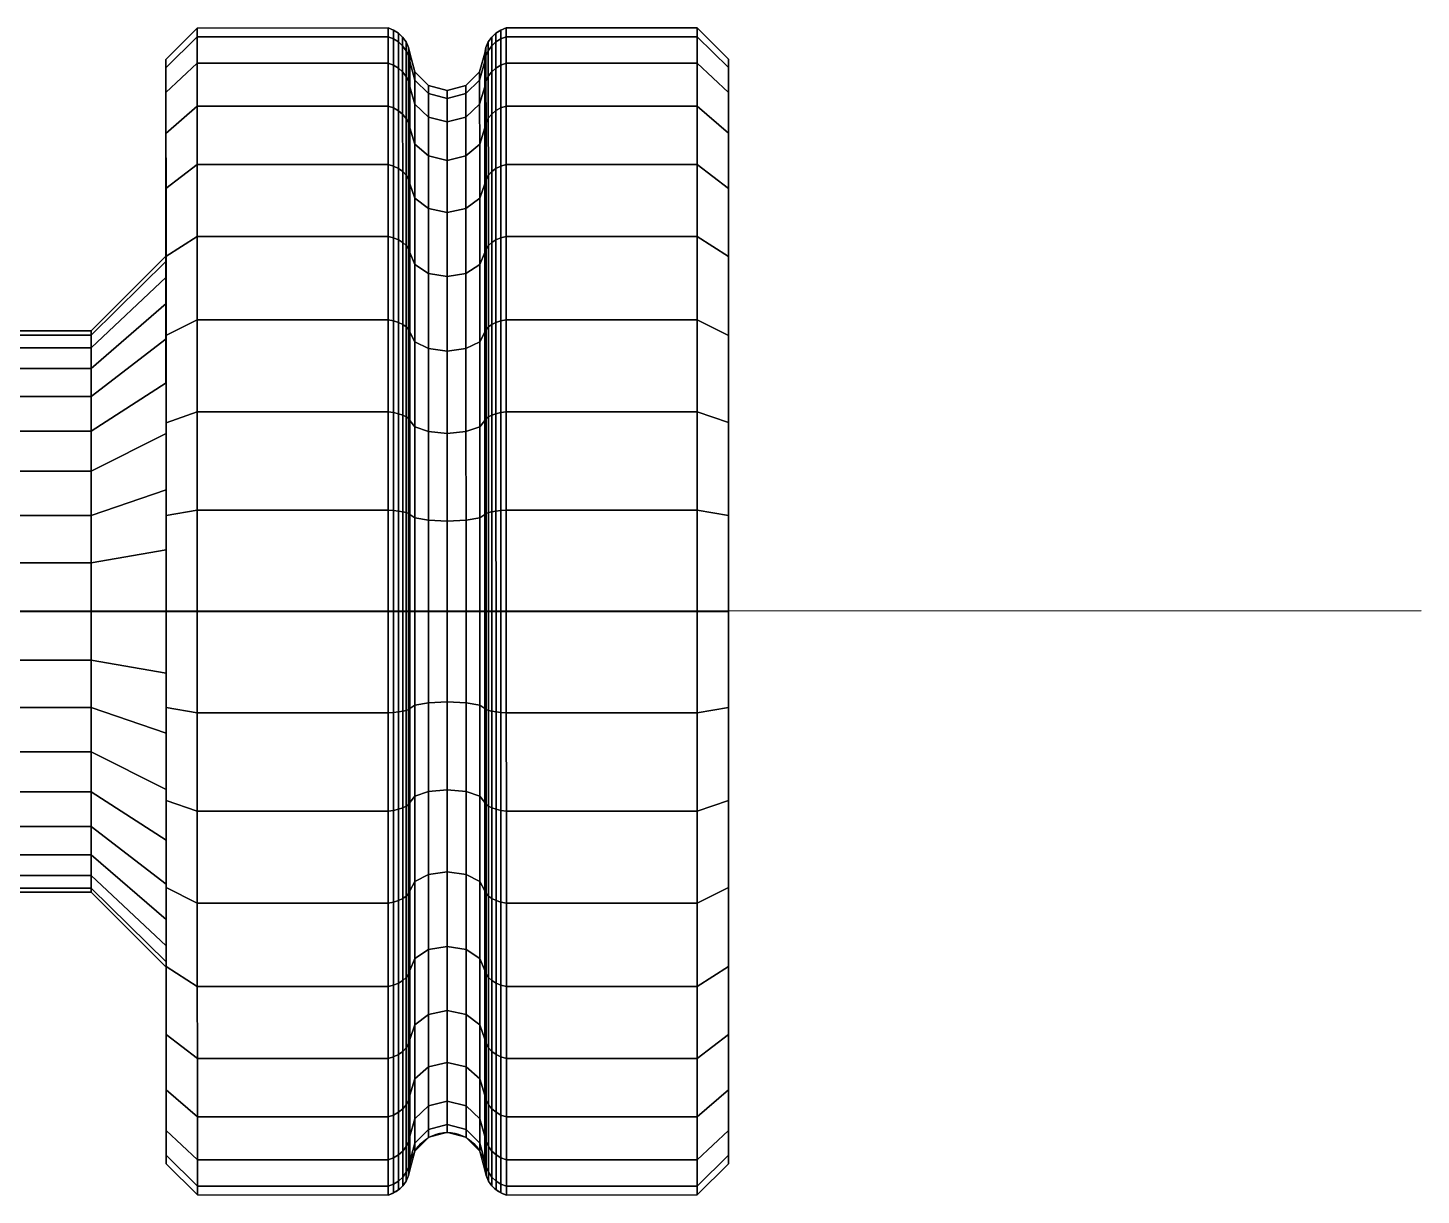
# Model space of a CAD drawing. Extents: x 12.7 to 36, y 9 to 27.5.
# Drawn here: x 33.801 to 36.03, y 25.338 to 27.205 of the extents above; entities that cross this region are included whole.
import ezdxf

# ---------------------------------------------------------------- set-up
doc = ezdxf.new("R2010")
doc.units = 0
doc.header["$MEASUREMENT"] = 0
doc.layers.get('0').update_dxf_attribs({"linetype": 'CONTINUOUS'})
doc.layers.add('FACE', color=7, linetype='CONTINUOUS')

# ---------------------------------------------------------------- blocks, each defined once
blk = doc.blocks.new('NEW')
at = {"color": 7}
blk.add_line((36.03, 26.2723, 0.75), (12.691, 26.2687, 0.75), dxfattribs=at)
at = {"color": 7, "elevation": 0.75}
blk.add_lwpolyline([(33.4418, 25.8223), (33.9018, 25.8223), (34.0218, 25.7023), (34.0218, 25.3882), (34.0718, 25.3382), (34.3772, 25.338, 0.299827), (34.4118, 25.3782, -1), (34.5318, 25.3782, 0.299827), (34.5663, 25.338), (34.8718, 25.3382), (34.9218, 25.3882), (34.9218, 26.2723)], format="xyb", dxfattribs=at)
at = {"layer": 'FACE', "color": 7}
mesh = blk.add_polymesh((9, 9), dxfattribs=at)
for k, corner in enumerate([(34.4095, 27.1192, 0.4414), (34.4057, 27.1272, 0.4385), (34.4003, 27.1344, 0.4359), (34.3936, 27.1405, 0.4337), (34.3857, 27.1452, 0.4319), (34.377, 27.1484, 0.4308), (34.0716, 27.1482, 0.4309), (34.0216, 27.1012, 0.448), (34.0217, 26.806, 0.5554), (34.4095, 27.1599, 0.5933), (34.4057, 27.1683, 0.5918), (34.4003, 27.1758, 0.5905), (34.3936, 27.1822, 0.5894), (34.3857, 27.1872, 0.5885), (34.377, 27.1905, 0.5879), (34.0716, 27.1902, 0.588), (34.0216, 27.141, 0.5966), (34.0217, 26.8317, 0.6512), (34.4095, 27.1736, 0.75), (34.4057, 27.1822, 0.75), (34.4003, 27.1898, 0.75), (34.3936, 27.1963, 0.75), (34.3857, 27.2013, 0.75), (34.377, 27.2047, 0.75), (34.0716, 27.2044, 0.75), (34.0216, 27.1544, 0.75), (34.0217, 26.8403, 0.75), (34.4095, 27.1599, 0.9067), (34.4057, 27.1683, 0.9082), (34.4003, 27.1758, 0.9095), (34.3936, 27.1822, 0.9106), (34.3857, 27.1872, 0.9115), (34.377, 27.1905, 0.9121), (34.0716, 27.1902, 0.912), (34.0216, 27.141, 0.9034), (34.0217, 26.8317, 0.8488), (34.4095, 27.1192, 1.0586), (34.4057, 27.1272, 1.0615), (34.4003, 27.1344, 1.0641), (34.3936, 27.1405, 1.0663), (34.3857, 27.1452, 1.0681), (34.377, 27.1484, 1.0692), (34.0716, 27.1482, 1.0691), (34.0216, 27.1012, 1.052), (34.0217, 26.806, 0.9446), (34.4095, 27.0527, 1.2011), (34.4057, 27.0601, 1.2054), (34.4003, 27.0667, 1.2092), (34.3936, 27.0723, 1.2125), (34.3857, 27.0767, 1.215), (34.377, 27.0797, 1.2167), (34.0716, 27.0794, 1.2166), (34.0216, 27.0361, 1.1916), (34.0217, 26.7641, 1.0345), (34.4095, 26.9625, 1.33), (34.4057, 26.9691, 1.3355), (34.4004, 26.9749, 1.3404), (34.3936, 26.9799, 1.3445), (34.3857, 26.9837, 1.3478), (34.377, 26.9864, 1.35), (34.0716, 26.9861, 1.3498), (34.0216, 26.9478, 1.3177), (34.0217, 26.7072, 1.1158), (34.4095, 26.8513, 1.4412), (34.4057, 26.8568, 1.4477), (34.4004, 26.8617, 1.4536), (34.3936, 26.8659, 1.4585), (34.3858, 26.8691, 1.4624), (34.3771, 26.8713, 1.465), (34.0716, 26.8711, 1.4648), (34.0216, 26.839, 1.4265), (34.0217, 26.6371, 1.1859), (34.4095, 26.7225, 1.5314), (34.4058, 26.7268, 1.5388), (34.4004, 26.7306, 1.5454), (34.3936, 26.7338, 1.551), (34.3858, 26.7363, 1.5554), (34.3771, 26.738, 1.5583), (34.0716, 26.7379, 1.5581), (34.0216, 26.7129, 1.5148), (34.0217, 26.5558, 1.2428)]):
    mesh.set_mesh_vertex(divmod(k, 9), corner)
mesh = blk.add_polymesh((9, 9), dxfattribs=at)
for k, corner in enumerate([(34.9218, 26.2706, 0.7503), (34.9216, 27.1014, 0.4479), (34.8716, 27.1483, 0.4308), (34.5661, 27.1485, 0.4308), (34.5574, 27.1453, 0.4319), (34.5496, 27.1405, 0.4337), (34.5428, 27.1344, 0.4359), (34.5374, 27.1273, 0.4385), (34.5336, 27.1192, 0.4414), (34.9218, 26.2705, 0.7502), (34.9216, 27.1412, 0.5966), (34.8716, 27.1904, 0.5879), (34.5661, 27.1906, 0.5879), (34.5574, 27.1872, 0.5885), (34.5495, 27.1822, 0.5894), (34.5428, 27.1759, 0.5905), (34.5374, 27.1683, 0.5918), (34.5336, 27.1599, 0.5933), (34.9218, 26.2705, 0.75), (34.9216, 27.1546, 0.75), (34.8716, 27.2046, 0.75), (34.5661, 27.2048, 0.75), (34.5574, 27.2013, 0.75), (34.5495, 27.1963, 0.75), (34.5428, 27.1898, 0.75), (34.5374, 27.1822, 0.75), (34.5336, 27.1736, 0.75), (34.9218, 26.2705, 0.7498), (34.9216, 27.1412, 0.9034), (34.8716, 27.1904, 0.9121), (34.5661, 27.1906, 0.9121), (34.5574, 27.1872, 0.9115), (34.5495, 27.1822, 0.9106), (34.5428, 27.1759, 0.9095), (34.5374, 27.1683, 0.9082), (34.5336, 27.1599, 0.9067), (34.9218, 26.2706, 0.7497), (34.9216, 27.1014, 1.0521), (34.8716, 27.1483, 1.0692), (34.5661, 27.1485, 1.0692), (34.5574, 27.1453, 1.0681), (34.5496, 27.1405, 1.0663), (34.5428, 27.1344, 1.0641), (34.5374, 27.1273, 1.0615), (34.5336, 27.1192, 1.0586), (34.9218, 26.2707, 0.7496), (34.9216, 27.0363, 1.1916), (34.8716, 27.0796, 1.2166), (34.5661, 27.0797, 1.2167), (34.5574, 27.0767, 1.215), (34.5496, 27.0724, 1.2125), (34.5428, 27.0668, 1.2092), (34.5374, 27.0602, 1.2054), (34.5337, 27.0528, 1.2011), (34.9218, 26.2707, 0.7494), (34.9216, 26.948, 1.3177), (34.8716, 26.9863, 1.3499), (34.5661, 26.9864, 1.35), (34.5574, 26.9838, 1.3478), (34.5496, 26.9799, 1.3445), (34.5428, 26.975, 1.3404), (34.5375, 26.9691, 1.3355), (34.5337, 26.9626, 1.33), (34.9218, 26.2708, 0.7493), (34.9216, 26.8391, 1.4266), (34.8716, 26.8713, 1.4649), (34.5661, 26.8713, 1.465), (34.5574, 26.8691, 1.4624), (34.5496, 26.8659, 1.4585), (34.5428, 26.8617, 1.4536), (34.5375, 26.8568, 1.4477), (34.5337, 26.8513, 1.4412), (34.9218, 26.271, 0.7492), (34.9216, 26.713, 1.5149), (34.8716, 26.738, 1.5582), (34.5662, 26.7381, 1.5584), (34.5575, 26.7364, 1.5554), (34.5496, 26.7338, 1.551), (34.5429, 26.7306, 1.5454), (34.5375, 26.7268, 1.5388), (34.5337, 26.7225, 1.5314)]):
    mesh.set_mesh_vertex(divmod(k, 9), corner)
mesh = blk.add_polymesh((9, 9), dxfattribs=at)
for k, corner in enumerate([(34.5336, 27.1192, 0.4414), (34.5316, 27.1107, 0.4445), (34.5235, 27.0825, 0.4548), (34.5016, 27.0618, 0.4623), (34.4716, 27.0543, 0.465), (34.4416, 27.0618, 0.4623), (34.4196, 27.0825, 0.4548), (34.4116, 27.1106, 0.4445), (34.4095, 27.1192, 0.4414), (34.5336, 27.1599, 0.5933), (34.5316, 27.151, 0.5949), (34.5235, 27.1214, 0.6001), (34.5016, 27.0998, 0.6039), (34.4716, 27.0919, 0.6053), (34.4416, 27.0998, 0.6039), (34.4196, 27.1214, 0.6001), (34.4116, 27.1509, 0.5949), (34.4095, 27.1599, 0.5933), (34.5336, 27.1736, 0.75), (34.5316, 27.1645, 0.75), (34.5235, 27.1345, 0.75), (34.5016, 27.1126, 0.75), (34.4716, 27.1045, 0.75), (34.4416, 27.1126, 0.75), (34.4196, 27.1345, 0.75), (34.4116, 27.1645, 0.75), (34.4095, 27.1736, 0.75), (34.5336, 27.1599, 0.9067), (34.5316, 27.151, 0.9051), (34.5235, 27.1214, 0.8999), (34.5016, 27.0998, 0.8961), (34.4716, 27.0919, 0.8947), (34.4416, 27.0998, 0.8961), (34.4196, 27.1214, 0.8999), (34.4116, 27.1509, 0.9051), (34.4095, 27.1599, 0.9067), (34.5336, 27.1192, 1.0586), (34.5316, 27.1107, 1.0555), (34.5235, 27.0825, 1.0452), (34.5016, 27.0618, 1.0377), (34.4716, 27.0543, 1.035), (34.4416, 27.0618, 1.0377), (34.4196, 27.0825, 1.0452), (34.4116, 27.1106, 1.0555), (34.4095, 27.1192, 1.0586), (34.5337, 27.0528, 1.2011), (34.5316, 27.0449, 1.1966), (34.5236, 27.0189, 1.1816), (34.5016, 26.9999, 1.1706), (34.4716, 26.9929, 1.1666), (34.4416, 26.9999, 1.1706), (34.4196, 27.0189, 1.1816), (34.4116, 27.0448, 1.1966), (34.4095, 27.0527, 1.2011), (34.5337, 26.9626, 1.33), (34.5316, 26.9556, 1.3241), (34.5236, 26.9326, 1.3048), (34.5016, 26.9158, 1.2907), (34.4716, 26.9096, 1.2855), (34.4416, 26.9158, 1.2907), (34.4196, 26.9326, 1.3048), (34.4116, 26.9555, 1.3241), (34.4095, 26.9625, 1.33), (34.5337, 26.8513, 1.4412), (34.5316, 26.8455, 1.4342), (34.5236, 26.8262, 1.4112), (34.5016, 26.8121, 1.3944), (34.4716, 26.8069, 1.3882), (34.4416, 26.8121, 1.3944), (34.4197, 26.8262, 1.4112), (34.4116, 26.8455, 1.4342), (34.4095, 26.8513, 1.4412), (34.5337, 26.7225, 1.5314), (34.5316, 26.718, 1.5235), (34.5236, 26.7029, 1.4975), (34.5016, 26.692, 1.4785), (34.4716, 26.6879, 1.4715), (34.4416, 26.692, 1.4785), (34.4197, 26.7029, 1.4975), (34.4116, 26.7179, 1.5235), (34.4095, 26.7225, 1.5314)]):
    mesh.set_mesh_vertex(divmod(k, 9), corner)
mesh = blk.add_polymesh((9, 9), dxfattribs=at)
for k, corner in enumerate([(34.4096, 26.1147, -0.1386), (34.4058, 26.1132, -0.147), (34.4005, 26.1119, -0.1545), (34.3937, 26.1107, -0.1609), (34.3858, 26.1099, -0.1658), (34.3772, 26.1093, -0.1692), (34.0717, 26.1093, -0.1689), (34.0217, 26.1179, -0.1197), (34.0217, 26.1725, 0.1896), (34.4096, 26.2713, -0.1523), (34.4058, 26.2713, -0.1608), (34.4004, 26.2713, -0.1684), (34.3937, 26.2713, -0.1749), (34.3858, 26.2713, -0.18), (34.3771, 26.2713, -0.1834), (34.0717, 26.2713, -0.1831), (34.0217, 26.2713, -0.1331), (34.0217, 26.2713, 0.181), (34.4096, 26.428, -0.1386), (34.4058, 26.4295, -0.147), (34.4004, 26.4308, -0.1545), (34.3937, 26.432, -0.1609), (34.3858, 26.4328, -0.1658), (34.3771, 26.4334, -0.1692), (34.0717, 26.4333, -0.1689), (34.0217, 26.4247, -0.1197), (34.0217, 26.3701, 0.1896), (34.4096, 26.5799, -0.0979), (34.4058, 26.5829, -0.1059), (34.4004, 26.5855, -0.1131), (34.3937, 26.5877, -0.1191), (34.3858, 26.5894, -0.1239), (34.3771, 26.5906, -0.1271), (34.0716, 26.5905, -0.1268), (34.0217, 26.5733, -0.0799), (34.0217, 26.4659, 0.2153), (34.4095, 26.7225, -0.0314), (34.4058, 26.7268, -0.0388), (34.4004, 26.7306, -0.0454), (34.3936, 26.7338, -0.051), (34.3858, 26.7363, -0.0554), (34.3771, 26.738, -0.0583), (34.0716, 26.7379, -0.0581), (34.0216, 26.7129, -0.0148), (34.0217, 26.5558, 0.2572), (34.4095, 26.8513, 0.0588), (34.4057, 26.8568, 0.0523), (34.4004, 26.8617, 0.0464), (34.3936, 26.8659, 0.0415), (34.3858, 26.8691, 0.0376), (34.3771, 26.8713, 0.035), (34.0716, 26.8711, 0.0352), (34.0216, 26.839, 0.0735), (34.0217, 26.6371, 0.3141), (34.4095, 26.9625, 0.17), (34.4057, 26.9691, 0.1645), (34.4004, 26.9749, 0.1596), (34.3936, 26.9799, 0.1555), (34.3857, 26.9837, 0.1522), (34.377, 26.9864, 0.15), (34.0716, 26.9861, 0.1502), (34.0216, 26.9478, 0.1823), (34.0217, 26.7072, 0.3842), (34.4095, 27.0527, 0.2989), (34.4057, 27.0601, 0.2946), (34.4003, 27.0667, 0.2908), (34.3936, 27.0723, 0.2875), (34.3857, 27.0767, 0.285), (34.377, 27.0797, 0.2833), (34.0716, 27.0794, 0.2834), (34.0216, 27.0361, 0.3084), (34.0217, 26.7641, 0.4655), (34.4095, 27.1192, 0.4414), (34.4057, 27.1272, 0.4385), (34.4003, 27.1344, 0.4359), (34.3936, 27.1405, 0.4337), (34.3857, 27.1452, 0.4319), (34.377, 27.1484, 0.4308), (34.0716, 27.1482, 0.4309), (34.0216, 27.1012, 0.448), (34.0217, 26.806, 0.5554)]):
    mesh.set_mesh_vertex(divmod(k, 9), corner)
mesh = blk.add_polymesh((9, 9), dxfattribs=at)
for k, corner in enumerate([(34.9218, 26.2716, 0.7509), (34.9217, 26.118, -0.1198), (34.8717, 26.1094, -0.169), (34.5662, 26.1093, -0.1692), (34.5575, 26.1099, -0.1658), (34.5497, 26.1108, -0.1609), (34.5429, 26.1119, -0.1545), (34.5376, 26.1132, -0.147), (34.5338, 26.1147, -0.1386), (34.9218, 26.2714, 0.7509), (34.9217, 26.2714, -0.1332), (34.8717, 26.2714, -0.1832), (34.5662, 26.2714, -0.1834), (34.5575, 26.2714, -0.18), (34.5497, 26.2714, -0.1749), (34.5429, 26.2714, -0.1685), (34.5375, 26.2714, -0.1608), (34.5338, 26.2714, -0.1523), (34.9218, 26.2713, 0.7509), (34.9217, 26.4248, -0.1198), (34.8717, 26.4335, -0.169), (34.5662, 26.4335, -0.1692), (34.5575, 26.4329, -0.1658), (34.5496, 26.432, -0.1609), (34.5429, 26.4309, -0.1545), (34.5375, 26.4295, -0.147), (34.5337, 26.428, -0.1386), (34.9218, 26.2711, 0.7508), (34.9216, 26.5735, -0.08), (34.8716, 26.5906, -0.1269), (34.5662, 26.5906, -0.1271), (34.5575, 26.5894, -0.1239), (34.5496, 26.5877, -0.1192), (34.5429, 26.5855, -0.1131), (34.5375, 26.5829, -0.1059), (34.5337, 26.58, -0.0979), (34.9218, 26.271, 0.7508), (34.9216, 26.713, -0.0149), (34.8716, 26.738, -0.0582), (34.5662, 26.7381, -0.0584), (34.5575, 26.7364, -0.0554), (34.5496, 26.7338, -0.051), (34.5429, 26.7306, -0.0454), (34.5375, 26.7268, -0.0388), (34.5337, 26.7225, -0.0314), (34.9218, 26.2708, 0.7507), (34.9216, 26.8391, 0.0734), (34.8716, 26.8713, 0.0351), (34.5661, 26.8713, 0.035), (34.5574, 26.8691, 0.0376), (34.5496, 26.8659, 0.0415), (34.5428, 26.8617, 0.0464), (34.5375, 26.8568, 0.0523), (34.5337, 26.8513, 0.0588), (34.9218, 26.2707, 0.7506), (34.9216, 26.948, 0.1823), (34.8716, 26.9863, 0.1501), (34.5661, 26.9864, 0.15), (34.5574, 26.9838, 0.1522), (34.5496, 26.9799, 0.1555), (34.5428, 26.975, 0.1596), (34.5375, 26.9691, 0.1645), (34.5337, 26.9626, 0.17), (34.9218, 26.2707, 0.7504), (34.9216, 27.0363, 0.3084), (34.8716, 27.0796, 0.2834), (34.5661, 27.0797, 0.2833), (34.5574, 27.0767, 0.285), (34.5496, 27.0724, 0.2875), (34.5428, 27.0668, 0.2908), (34.5374, 27.0602, 0.2946), (34.5337, 27.0528, 0.2989), (34.9218, 26.2706, 0.7503), (34.9216, 27.1014, 0.4479), (34.8716, 27.1483, 0.4308), (34.5661, 27.1485, 0.4308), (34.5574, 27.1453, 0.4319), (34.5496, 27.1405, 0.4337), (34.5428, 27.1344, 0.4359), (34.5374, 27.1273, 0.4385), (34.5336, 27.1192, 0.4414)]):
    mesh.set_mesh_vertex(divmod(k, 9), corner)
mesh = blk.add_polymesh((9, 9), dxfattribs=at)
for k, corner in enumerate([(34.5338, 26.1147, -0.1386), (34.5317, 26.1163, -0.1296), (34.5237, 26.1215, -0.1001), (34.5017, 26.1253, -0.0784), (34.4717, 26.1267, -0.0705), (34.4417, 26.1253, -0.0784), (34.4197, 26.1215, -0.1), (34.4117, 26.1163, -0.1296), (34.4096, 26.1147, -0.1386), (34.5338, 26.2714, -0.1523), (34.5317, 26.2714, -0.1432), (34.5236, 26.2714, -0.1132), (34.5017, 26.2714, -0.0912), (34.4717, 26.2714, -0.0832), (34.4417, 26.2714, -0.0912), (34.4197, 26.2713, -0.1132), (34.4117, 26.2713, -0.1432), (34.4096, 26.2713, -0.1523), (34.5337, 26.428, -0.1386), (34.5317, 26.4265, -0.1296), (34.5236, 26.4213, -0.1001), (34.5017, 26.4174, -0.0784), (34.4717, 26.416, -0.0705), (34.4417, 26.4174, -0.0784), (34.4197, 26.4212, -0.1), (34.4117, 26.4264, -0.1296), (34.4096, 26.428, -0.1386), (34.5337, 26.58, -0.0979), (34.5316, 26.5768, -0.0893), (34.5236, 26.5666, -0.0611), (34.5016, 26.5591, -0.0405), (34.4717, 26.5563, -0.0329), (34.4416, 26.5591, -0.0405), (34.4197, 26.5666, -0.0611), (34.4116, 26.5768, -0.0893), (34.4096, 26.5799, -0.0979), (34.5337, 26.7225, -0.0314), (34.5316, 26.718, -0.0235), (34.5236, 26.7029, 0.0025), (34.5016, 26.692, 0.0215), (34.4716, 26.6879, 0.0285), (34.4416, 26.692, 0.0215), (34.4197, 26.7029, 0.0025), (34.4116, 26.7179, -0.0235), (34.4095, 26.7225, -0.0314), (34.5337, 26.8513, 0.0588), (34.5316, 26.8455, 0.0658), (34.5236, 26.8262, 0.0888), (34.5016, 26.8121, 0.1056), (34.4716, 26.8069, 0.1118), (34.4416, 26.8121, 0.1056), (34.4197, 26.8262, 0.0888), (34.4116, 26.8455, 0.0658), (34.4095, 26.8513, 0.0588), (34.5337, 26.9626, 0.17), (34.5316, 26.9556, 0.1759), (34.5236, 26.9326, 0.1952), (34.5016, 26.9158, 0.2093), (34.4716, 26.9096, 0.2145), (34.4416, 26.9158, 0.2093), (34.4196, 26.9326, 0.1952), (34.4116, 26.9555, 0.1759), (34.4095, 26.9625, 0.17), (34.5337, 27.0528, 0.2989), (34.5316, 27.0449, 0.3034), (34.5236, 27.0189, 0.3184), (34.5016, 26.9999, 0.3294), (34.4716, 26.9929, 0.3334), (34.4416, 26.9999, 0.3294), (34.4196, 27.0189, 0.3184), (34.4116, 27.0448, 0.3034), (34.4095, 27.0527, 0.2989), (34.5336, 27.1192, 0.4414), (34.5316, 27.1107, 0.4445), (34.5235, 27.0825, 0.4548), (34.5016, 27.0618, 0.4623), (34.4716, 27.0543, 0.465), (34.4416, 27.0618, 0.4623), (34.4196, 27.0825, 0.4548), (34.4116, 27.1106, 0.4445), (34.4095, 27.1192, 0.4414)]):
    mesh.set_mesh_vertex(divmod(k, 9), corner)
mesh = blk.add_polymesh((9, 9), dxfattribs=at)
for k, corner in enumerate([(34.0217, 26.806, 0.5554), (33.9017, 26.6932, 0.5964), (33.4417, 26.6931, 0.5965), (33.3217, 26.8058, 0.5554), (33.3218, 26.2712, 0.75), (32.6218, 26.2711, 0.75), (32.6217, 26.8057, 0.5554), (32.5017, 26.6885, 0.5981), (31.4417, 26.6883, 0.5981), (34.0217, 26.8317, 0.6512), (33.9017, 26.7135, 0.672), (33.4417, 26.7134, 0.672), (33.3217, 26.8315, 0.6512), (33.3218, 26.2712, 0.75), (32.6218, 26.2711, 0.75), (32.6217, 26.8313, 0.6512), (32.5017, 26.7086, 0.6729), (31.4417, 26.7083, 0.6729), (34.0217, 26.8403, 0.75), (33.9017, 26.7203, 0.75), (33.4417, 26.7202, 0.75), (33.3217, 26.8401, 0.75), (33.3218, 26.2712, 0.75), (32.6218, 26.2711, 0.75), (32.6217, 26.84, 0.75), (32.5017, 26.7153, 0.75), (31.4417, 26.7151, 0.75), (34.0217, 26.8317, 0.8488), (33.9017, 26.7135, 0.828), (33.4417, 26.7134, 0.828), (33.3217, 26.8315, 0.8488), (33.3218, 26.2712, 0.75), (32.6218, 26.2711, 0.75), (32.6217, 26.8313, 0.8488), (32.5017, 26.7086, 0.8271), (31.4417, 26.7083, 0.8271), (34.0217, 26.806, 0.9446), (33.9017, 26.6932, 0.9036), (33.4417, 26.6931, 0.9035), (33.3217, 26.8058, 0.9446), (33.3218, 26.2712, 0.75), (32.6218, 26.2711, 0.75), (32.6217, 26.8057, 0.9446), (32.5017, 26.6885, 0.9019), (31.4417, 26.6883, 0.9019), (34.0217, 26.7641, 1.0345), (33.9017, 26.6601, 0.9745), (33.4417, 26.66, 0.9745), (33.3217, 26.7639, 1.0345), (33.3218, 26.2712, 0.75), (32.6218, 26.2711, 0.75), (32.6217, 26.7638, 1.0344), (32.5017, 26.6558, 0.9721), (31.4417, 26.6556, 0.972), (34.0217, 26.7072, 1.1158), (33.9017, 26.6152, 1.0386), (33.4417, 26.6151, 1.0386), (33.3217, 26.707, 1.1157), (33.3218, 26.2712, 0.75), (32.6218, 26.2711, 0.75), (32.6217, 26.7069, 1.1156), (32.5017, 26.6114, 1.0355), (31.4417, 26.6112, 1.0354), (34.0217, 26.6371, 1.1859), (33.9017, 26.5599, 1.094), (33.4417, 26.5598, 1.0939), (33.3217, 26.6369, 1.1858), (33.3218, 26.2712, 0.75), (32.6218, 26.2711, 0.75), (32.6217, 26.6368, 1.1858), (32.5017, 26.5566, 1.0903), (31.4417, 26.5564, 1.0902), (34.0217, 26.5558, 1.2428), (33.9017, 26.4958, 1.1388), (33.4417, 26.4957, 1.1388), (33.3217, 26.5557, 1.2427), (33.3218, 26.2712, 0.75), (32.6218, 26.2711, 0.75), (32.6217, 26.5556, 1.2426), (32.5017, 26.4932, 1.1347), (31.4417, 26.493, 1.1346)]):
    mesh.set_mesh_vertex(divmod(k, 9), corner)
mesh = blk.add_polymesh((9, 9), dxfattribs=at)
for k, corner in enumerate([(34.0217, 26.1725, 0.1896), (33.9017, 26.1933, 0.3078), (33.4417, 26.1933, 0.3079), (33.3217, 26.1724, 0.1897), (33.3218, 26.2712, 0.75), (32.6218, 26.2711, 0.75), (32.6217, 26.1724, 0.1898), (32.5017, 26.194, 0.3125), (31.4417, 26.1939, 0.3127), (34.0217, 26.2713, 0.181), (33.9017, 26.2713, 0.301), (33.4417, 26.2712, 0.3011), (33.3217, 26.2712, 0.1811), (33.3218, 26.2712, 0.75), (32.6218, 26.2711, 0.75), (32.6217, 26.2711, 0.1812), (32.5017, 26.2711, 0.3058), (31.4417, 26.271, 0.3059), (34.0217, 26.3701, 0.1896), (33.9017, 26.3493, 0.3078), (33.4417, 26.3492, 0.3079), (33.3217, 26.37, 0.1897), (33.3218, 26.2712, 0.75), (32.6218, 26.2711, 0.75), (32.6217, 26.3699, 0.1898), (32.5017, 26.3483, 0.3125), (31.4417, 26.3481, 0.3127), (34.0217, 26.4659, 0.2153), (33.9017, 26.4249, 0.3281), (33.4417, 26.4248, 0.3281), (33.3217, 26.4658, 0.2154), (33.3218, 26.2712, 0.75), (32.6218, 26.2711, 0.75), (32.6217, 26.4657, 0.2155), (32.5017, 26.423, 0.3326), (31.4417, 26.4229, 0.3327), (34.0217, 26.5558, 0.2572), (33.9017, 26.4958, 0.3612), (33.4417, 26.4957, 0.3612), (33.3217, 26.5557, 0.2573), (33.3218, 26.2712, 0.75), (32.6218, 26.2711, 0.75), (32.6217, 26.5556, 0.2574), (32.5017, 26.4932, 0.3653), (31.4417, 26.493, 0.3654), (34.0217, 26.6371, 0.3141), (33.9017, 26.5599, 0.406), (33.4417, 26.5598, 0.4061), (33.3217, 26.6369, 0.3142), (33.3218, 26.2712, 0.75), (32.6218, 26.2711, 0.75), (32.6217, 26.6368, 0.3142), (32.5017, 26.5566, 0.4097), (31.4417, 26.5564, 0.4098), (34.0217, 26.7072, 0.3842), (33.9017, 26.6152, 0.4614), (33.4417, 26.6151, 0.4614), (33.3217, 26.707, 0.3843), (33.3218, 26.2712, 0.75), (32.6218, 26.2711, 0.75), (32.6217, 26.7069, 0.3844), (32.5017, 26.6114, 0.4645), (31.4417, 26.6112, 0.4646), (34.0217, 26.7641, 0.4655), (33.9017, 26.6601, 0.5255), (33.4417, 26.66, 0.5255), (33.3217, 26.7639, 0.4655), (33.3218, 26.2712, 0.75), (32.6218, 26.2711, 0.75), (32.6217, 26.7638, 0.4656), (32.5017, 26.6558, 0.5279), (31.4417, 26.6556, 0.528), (34.0217, 26.806, 0.5554), (33.9017, 26.6932, 0.5964), (33.4417, 26.6931, 0.5965), (33.3217, 26.8058, 0.5554), (33.3218, 26.2712, 0.75), (32.6218, 26.2711, 0.75), (32.6217, 26.8057, 0.5554), (32.5017, 26.6885, 0.5981), (31.4417, 26.6883, 0.5981)]):
    mesh.set_mesh_vertex(divmod(k, 9), corner)
mesh = blk.add_polymesh((9, 9), dxfattribs=at)
for k, corner in enumerate([(34.4095, 26.7225, 1.5314), (34.4058, 26.7268, 1.5388), (34.4004, 26.7306, 1.5454), (34.3936, 26.7338, 1.551), (34.3858, 26.7363, 1.5554), (34.3771, 26.738, 1.5583), (34.0716, 26.7379, 1.5581), (34.0216, 26.7129, 1.5148), (34.0217, 26.5558, 1.2428), (34.4096, 26.5799, 1.5979), (34.4058, 26.5829, 1.6059), (34.4004, 26.5855, 1.6131), (34.3937, 26.5877, 1.6191), (34.3858, 26.5894, 1.6239), (34.3771, 26.5906, 1.6271), (34.0716, 26.5905, 1.6268), (34.0217, 26.5733, 1.5799), (34.0217, 26.4659, 1.2847), (34.4096, 26.428, 1.6386), (34.4058, 26.4295, 1.647), (34.4004, 26.4308, 1.6545), (34.3937, 26.432, 1.6609), (34.3858, 26.4328, 1.6658), (34.3771, 26.4334, 1.6692), (34.0717, 26.4333, 1.6689), (34.0217, 26.4247, 1.6197), (34.0217, 26.3701, 1.3104), (34.4096, 26.2713, 1.6523), (34.4058, 26.2713, 1.6608), (34.4004, 26.2713, 1.6684), (34.3937, 26.2713, 1.6749), (34.3858, 26.2713, 1.68), (34.3771, 26.2713, 1.6834), (34.0717, 26.2713, 1.6831), (34.0217, 26.2713, 1.6331), (34.0217, 26.2713, 1.319), (34.4096, 26.1147, 1.6386), (34.4058, 26.1132, 1.647), (34.4005, 26.1119, 1.6545), (34.3937, 26.1107, 1.6609), (34.3858, 26.1099, 1.6658), (34.3772, 26.1093, 1.6692), (34.0717, 26.1093, 1.6689), (34.0217, 26.1179, 1.6197), (34.0217, 26.1725, 1.3104), (34.4096, 25.9628, 1.5979), (34.4058, 25.9598, 1.6059), (34.4005, 25.9572, 1.6131), (34.3937, 25.955, 1.6191), (34.3859, 25.9533, 1.6239), (34.3772, 25.9521, 1.6271), (34.0717, 25.9522, 1.6268), (34.0217, 25.9693, 1.5799), (34.0217, 26.0767, 1.2847), (34.4097, 25.8202, 1.5314), (34.4059, 25.8159, 1.5388), (34.4005, 25.8121, 1.5454), (34.3937, 25.8089, 1.551), (34.3859, 25.8064, 1.5554), (34.3772, 25.8047, 1.5583), (34.0717, 25.8047, 1.5581), (34.0217, 25.8297, 1.5148), (34.0218, 25.9868, 1.2428), (34.4097, 25.6914, 1.4412), (34.4059, 25.6859, 1.4477), (34.4005, 25.681, 1.4536), (34.3938, 25.6768, 1.4585), (34.3859, 25.6736, 1.4624), (34.3772, 25.6714, 1.465), (34.0717, 25.6715, 1.4648), (34.0218, 25.7036, 1.4265), (34.0218, 25.9055, 1.1859), (34.4097, 25.5802, 1.33), (34.4059, 25.5736, 1.3355), (34.4005, 25.5678, 1.3404), (34.3938, 25.5628, 1.3445), (34.3859, 25.559, 1.3478), (34.3772, 25.5563, 1.35), (34.0718, 25.5565, 1.3498), (34.0218, 25.5948, 1.3177), (34.0218, 25.8354, 1.1158)]):
    mesh.set_mesh_vertex(divmod(k, 9), corner)
mesh = blk.add_polymesh((9, 9), dxfattribs=at)
for k, corner in enumerate([(34.9218, 26.271, 0.7492), (34.9216, 26.713, 1.5149), (34.8716, 26.738, 1.5582), (34.5662, 26.7381, 1.5584), (34.5575, 26.7364, 1.5554), (34.5496, 26.7338, 1.551), (34.5429, 26.7306, 1.5454), (34.5375, 26.7268, 1.5388), (34.5337, 26.7225, 1.5314), (34.9218, 26.2711, 0.7492), (34.9216, 26.5735, 1.58), (34.8716, 26.5906, 1.6269), (34.5662, 26.5906, 1.6271), (34.5575, 26.5894, 1.6239), (34.5496, 26.5877, 1.6192), (34.5429, 26.5855, 1.6131), (34.5375, 26.5829, 1.6059), (34.5337, 26.58, 1.5979), (34.9218, 26.2713, 0.7491), (34.9217, 26.4248, 1.6198), (34.8717, 26.4335, 1.669), (34.5662, 26.4335, 1.6692), (34.5575, 26.4329, 1.6658), (34.5496, 26.432, 1.6609), (34.5429, 26.4309, 1.6545), (34.5375, 26.4295, 1.647), (34.5337, 26.428, 1.6386), (34.9218, 26.2714, 0.7491), (34.9217, 26.2714, 1.6332), (34.8717, 26.2714, 1.6832), (34.5662, 26.2714, 1.6834), (34.5575, 26.2714, 1.68), (34.5497, 26.2714, 1.6749), (34.5429, 26.2714, 1.6685), (34.5375, 26.2714, 1.6608), (34.5338, 26.2714, 1.6523), (34.9218, 26.2716, 0.7491), (34.9217, 26.118, 1.6198), (34.8717, 26.1094, 1.669), (34.5662, 26.1093, 1.6692), (34.5575, 26.1099, 1.6658), (34.5497, 26.1108, 1.6609), (34.5429, 26.1119, 1.6545), (34.5376, 26.1132, 1.647), (34.5338, 26.1147, 1.6386), (34.9218, 26.2717, 0.7492), (34.9217, 25.9693, 1.58), (34.8717, 25.9522, 1.6269), (34.5663, 25.9521, 1.6271), (34.5576, 25.9533, 1.6239), (34.5497, 25.955, 1.6192), (34.543, 25.9572, 1.6131), (34.5376, 25.9598, 1.6059), (34.5338, 25.9628, 1.5979), (34.9218, 26.2719, 0.7492), (34.9217, 25.8298, 1.5149), (34.8717, 25.8048, 1.5582), (34.5663, 25.8047, 1.5584), (34.5576, 25.8064, 1.5554), (34.5497, 25.8089, 1.551), (34.543, 25.8121, 1.5454), (34.5376, 25.816, 1.5388), (34.5338, 25.8202, 1.5314), (34.9218, 26.272, 0.7493), (34.9217, 25.7037, 1.4266), (34.8717, 25.6715, 1.4649), (34.5663, 25.6714, 1.465), (34.5576, 25.6736, 1.4624), (34.5497, 25.6768, 1.4585), (34.543, 25.681, 1.4536), (34.5376, 25.6859, 1.4477), (34.5338, 25.6914, 1.4412), (34.9218, 26.2721, 0.7494), (34.9218, 25.5948, 1.3177), (34.8718, 25.5565, 1.3499), (34.5663, 25.5563, 1.35), (34.5576, 25.559, 1.3478), (34.5497, 25.5628, 1.3445), (34.543, 25.5678, 1.3404), (34.5376, 25.5736, 1.3355), (34.5338, 25.5802, 1.33)]):
    mesh.set_mesh_vertex(divmod(k, 9), corner)
mesh = blk.add_polymesh((9, 9), dxfattribs=at)
for k, corner in enumerate([(34.5337, 26.7225, 1.5314), (34.5316, 26.718, 1.5235), (34.5236, 26.7029, 1.4975), (34.5016, 26.692, 1.4785), (34.4716, 26.6879, 1.4715), (34.4416, 26.692, 1.4785), (34.4197, 26.7029, 1.4975), (34.4116, 26.7179, 1.5235), (34.4095, 26.7225, 1.5314), (34.5337, 26.58, 1.5979), (34.5316, 26.5768, 1.5893), (34.5236, 26.5666, 1.5611), (34.5016, 26.5591, 1.5405), (34.4717, 26.5563, 1.5329), (34.4416, 26.5591, 1.5405), (34.4197, 26.5666, 1.5611), (34.4116, 26.5768, 1.5893), (34.4096, 26.5799, 1.5979), (34.5337, 26.428, 1.6386), (34.5317, 26.4265, 1.6296), (34.5236, 26.4213, 1.6001), (34.5017, 26.4174, 1.5784), (34.4717, 26.416, 1.5705), (34.4417, 26.4174, 1.5784), (34.4197, 26.4212, 1.6), (34.4117, 26.4264, 1.6296), (34.4096, 26.428, 1.6386), (34.5338, 26.2714, 1.6523), (34.5317, 26.2714, 1.6432), (34.5236, 26.2714, 1.6132), (34.5017, 26.2714, 1.5912), (34.4717, 26.2714, 1.5832), (34.4417, 26.2714, 1.5912), (34.4197, 26.2713, 1.6132), (34.4117, 26.2713, 1.6432), (34.4096, 26.2713, 1.6523), (34.5338, 26.1147, 1.6386), (34.5317, 26.1163, 1.6296), (34.5237, 26.1215, 1.6001), (34.5017, 26.1253, 1.5784), (34.4717, 26.1267, 1.5705), (34.4417, 26.1253, 1.5784), (34.4197, 26.1215, 1.6), (34.4117, 26.1163, 1.6296), (34.4096, 26.1147, 1.6386), (34.5338, 25.9628, 1.5979), (34.5317, 25.9659, 1.5893), (34.5237, 25.9761, 1.5611), (34.5017, 25.9837, 1.5405), (34.4717, 25.9864, 1.5329), (34.4417, 25.9836, 1.5405), (34.4198, 25.9761, 1.5611), (34.4117, 25.9659, 1.5893), (34.4096, 25.9628, 1.5979), (34.5338, 25.8202, 1.5314), (34.5317, 25.8248, 1.5235), (34.5237, 25.8398, 1.4975), (34.5017, 25.8508, 1.4785), (34.4717, 25.8548, 1.4715), (34.4417, 25.8508, 1.4785), (34.4198, 25.8398, 1.4975), (34.4117, 25.8248, 1.5235), (34.4097, 25.8202, 1.5314), (34.5338, 25.6914, 1.4412), (34.5317, 25.6972, 1.4342), (34.5237, 25.7165, 1.4112), (34.5018, 25.7306, 1.3944), (34.4718, 25.7358, 1.3882), (34.4418, 25.7306, 1.3944), (34.4198, 25.7165, 1.4112), (34.4117, 25.6972, 1.4342), (34.4097, 25.6914, 1.4412), (34.5338, 25.5802, 1.33), (34.5318, 25.5872, 1.3241), (34.5237, 25.6101, 1.3048), (34.5018, 25.627, 1.2907), (34.4718, 25.6331, 1.2855), (34.4418, 25.627, 1.2907), (34.4198, 25.6101, 1.3048), (34.4118, 25.5871, 1.3241), (34.4097, 25.5802, 1.33)]):
    mesh.set_mesh_vertex(divmod(k, 9), corner)
mesh = blk.add_polymesh((9, 9), dxfattribs=at)
for k, corner in enumerate([(34.0217, 26.5558, 1.2428), (33.9017, 26.4958, 1.1388), (33.4417, 26.4957, 1.1388), (33.3217, 26.5557, 1.2427), (33.3218, 26.2712, 0.75), (32.6218, 26.2711, 0.75), (32.6217, 26.5556, 1.2426), (32.5017, 26.4932, 1.1347), (31.4417, 26.493, 1.1346), (34.0217, 26.4659, 1.2847), (33.9017, 26.4249, 1.1719), (33.4417, 26.4248, 1.1719), (33.3217, 26.4658, 1.2846), (33.3218, 26.2712, 0.75), (32.6218, 26.2711, 0.75), (32.6217, 26.4657, 1.2845), (32.5017, 26.423, 1.1674), (31.4417, 26.4229, 1.1673), (34.0217, 26.3701, 1.3104), (33.9017, 26.3493, 1.1922), (33.4417, 26.3492, 1.1921), (33.3217, 26.37, 1.3103), (33.3218, 26.2712, 0.75), (32.6218, 26.2711, 0.75), (32.6217, 26.3699, 1.3102), (32.5017, 26.3483, 1.1875), (31.4417, 26.3481, 1.1873), (34.0217, 26.2713, 1.319), (33.9017, 26.2713, 1.199), (33.4417, 26.2712, 1.1989), (33.3217, 26.2712, 1.3189), (33.3218, 26.2712, 0.75), (32.6218, 26.2711, 0.75), (32.6217, 26.2711, 1.3188), (32.5017, 26.2711, 1.1942), (31.4417, 26.271, 1.1941), (34.0217, 26.1725, 1.3104), (33.9017, 26.1933, 1.1922), (33.4417, 26.1933, 1.1921), (33.3217, 26.1724, 1.3103), (33.3218, 26.2712, 0.75), (32.6218, 26.2711, 0.75), (32.6217, 26.1724, 1.3102), (32.5017, 26.194, 1.1875), (31.4417, 26.1939, 1.1873), (34.0217, 26.0767, 1.2847), (33.9018, 26.1177, 1.1719), (33.4418, 26.1177, 1.1719), (33.3217, 26.0766, 1.2846), (33.3218, 26.2712, 0.75), (32.6218, 26.2711, 0.75), (32.6217, 26.0766, 1.2845), (32.5018, 26.1192, 1.1674), (31.4418, 26.1191, 1.1673), (34.0218, 25.9868, 1.2428), (33.9018, 26.0468, 1.1388), (33.4418, 26.0468, 1.1388), (33.3218, 25.9868, 1.2427), (33.3218, 26.2712, 0.75), (32.6218, 26.2711, 0.75), (32.6218, 25.9867, 1.2426), (32.5018, 26.049, 1.1347), (31.4418, 26.049, 1.1346), (34.0218, 25.9055, 1.1859), (33.9018, 25.9827, 1.094), (33.4418, 25.9827, 1.0939), (33.3218, 25.9055, 1.1858), (33.3218, 26.2712, 0.75), (32.6218, 26.2711, 0.75), (32.6218, 25.9055, 1.1858), (32.5018, 25.9856, 1.0903), (31.4418, 25.9855, 1.0902), (34.0218, 25.8354, 1.1158), (33.9018, 25.9273, 1.0386), (33.4418, 25.9273, 1.0386), (33.3218, 25.8354, 1.1157), (33.3218, 26.2712, 0.75), (32.6218, 26.2711, 0.75), (32.6218, 25.8354, 1.1156), (32.5018, 25.9308, 1.0355), (31.4418, 25.9308, 1.0354)]):
    mesh.set_mesh_vertex(divmod(k, 9), corner)
mesh = blk.add_polymesh((9, 9), dxfattribs=at)
for k, corner in enumerate([(34.0218, 25.7023, 0.75), (33.9018, 25.8223, 0.75), (33.4418, 25.8223, 0.75), (33.3218, 25.7023, 0.75), (33.3218, 26.2712, 0.75), (32.6218, 26.2711, 0.75), (32.6218, 25.7023, 0.75), (32.5018, 25.8269, 0.75), (31.4418, 25.8269, 0.75), (34.0218, 25.7109, 0.6512), (33.9018, 25.8291, 0.672), (33.4418, 25.8291, 0.672), (33.3218, 25.7109, 0.6512), (33.3218, 26.2712, 0.75), (32.6218, 26.2711, 0.75), (32.6218, 25.7109, 0.6512), (32.5018, 25.8337, 0.6729), (31.4418, 25.8337, 0.6729), (34.0218, 25.7366, 0.5554), (33.9018, 25.8494, 0.5964), (33.4418, 25.8494, 0.5965), (33.3218, 25.7366, 0.5554), (33.3218, 26.2712, 0.75), (32.6218, 26.2711, 0.75), (32.6218, 25.7366, 0.5554), (32.5018, 25.8537, 0.5981), (31.4418, 25.8537, 0.5981), (34.0218, 25.7785, 0.4655), (33.9018, 25.8824, 0.5255), (33.4418, 25.8824, 0.5255), (33.3218, 25.7785, 0.4655), (33.3218, 26.2712, 0.75), (32.6218, 26.2711, 0.75), (32.6218, 25.7785, 0.4656), (32.5018, 25.8864, 0.5279), (31.4418, 25.8864, 0.528), (34.0218, 25.8354, 0.3842), (33.9018, 25.9273, 0.4614), (33.4418, 25.9273, 0.4614), (33.3218, 25.8354, 0.3843), (33.3218, 26.2712, 0.75), (32.6218, 26.2711, 0.75), (32.6218, 25.8354, 0.3844), (32.5018, 25.9308, 0.4645), (31.4418, 25.9308, 0.4646), (34.0218, 25.9055, 0.3141), (33.9018, 25.9827, 0.406), (33.4418, 25.9827, 0.4061), (33.3218, 25.9055, 0.3142), (33.3218, 26.2712, 0.75), (32.6218, 26.2711, 0.75), (32.6218, 25.9055, 0.3142), (32.5018, 25.9856, 0.4097), (31.4418, 25.9855, 0.4098), (34.0218, 25.9868, 0.2572), (33.9018, 26.0468, 0.3612), (33.4418, 26.0468, 0.3612), (33.3218, 25.9868, 0.2573), (33.3218, 26.2712, 0.75), (32.6218, 26.2711, 0.75), (32.6218, 25.9867, 0.2574), (32.5018, 26.049, 0.3653), (31.4418, 26.049, 0.3654), (34.0217, 26.0767, 0.2153), (33.9018, 26.1177, 0.3281), (33.4418, 26.1177, 0.3281), (33.3217, 26.0766, 0.2154), (33.3218, 26.2712, 0.75), (32.6218, 26.2711, 0.75), (32.6217, 26.0766, 0.2155), (32.5018, 26.1192, 0.3326), (31.4418, 26.1191, 0.3327), (34.0217, 26.1725, 0.1896), (33.9017, 26.1933, 0.3078), (33.4417, 26.1933, 0.3079), (33.3217, 26.1724, 0.1897), (33.3218, 26.2712, 0.75), (32.6218, 26.2711, 0.75), (32.6217, 26.1724, 0.1898), (32.5017, 26.194, 0.3125), (31.4417, 26.1939, 0.3127)]):
    mesh.set_mesh_vertex(divmod(k, 9), corner)
mesh = blk.add_polymesh((4, 9), dxfattribs=at)
for k, corner in enumerate([(34.0218, 25.8354, 1.1158), (33.9018, 25.9273, 1.0386), (33.4418, 25.9273, 1.0386), (33.3218, 25.8354, 1.1157), (33.3218, 26.2712, 0.75), (32.6218, 26.2711, 0.75), (32.6218, 25.8354, 1.1156), (32.5018, 25.9308, 1.0355), (31.4418, 25.9308, 1.0354), (34.0218, 25.7785, 1.0345), (33.9018, 25.8824, 0.9745), (33.4418, 25.8824, 0.9745), (33.3218, 25.7785, 1.0345), (33.3218, 26.2712, 0.75), (32.6218, 26.2711, 0.75), (32.6218, 25.7785, 1.0344), (32.5018, 25.8864, 0.9721), (31.4418, 25.8864, 0.972), (34.0218, 25.7366, 0.9446), (33.9018, 25.8494, 0.9036), (33.4418, 25.8494, 0.9035), (33.3218, 25.7366, 0.9446), (33.3218, 26.2712, 0.75), (32.6218, 26.2711, 0.75), (32.6218, 25.7366, 0.9446), (32.5018, 25.8537, 0.9019), (31.4418, 25.8537, 0.9019), (34.0218, 25.7109, 0.8488), (33.9018, 25.8291, 0.828), (33.4418, 25.8291, 0.828), (33.3218, 25.7109, 0.8488), (33.3218, 26.2712, 0.75), (32.6218, 26.2711, 0.75), (32.6218, 25.7109, 0.8488), (32.5018, 25.8337, 0.8271), (31.4418, 25.8337, 0.8271)]):
    mesh.set_mesh_vertex(divmod(k, 9), corner)
mesh = blk.add_polymesh((9, 9), dxfattribs=at)
for k, corner in enumerate([(34.9218, 26.2723, 0.75), (34.9218, 25.3882, 0.75), (34.8718, 25.3382, 0.75), (34.5663, 25.338, 0.75), (34.5576, 25.3414, 0.75), (34.5498, 25.3464, 0.75), (34.543, 25.3529, 0.75), (34.5377, 25.3605, 0.75), (34.5339, 25.3691, 0.75), (34.9218, 26.2723, 0.7502), (34.9218, 25.4016, 0.5966), (34.8718, 25.3524, 0.5879), (34.5663, 25.3521, 0.5879), (34.5576, 25.3555, 0.5885), (34.5498, 25.3605, 0.5894), (34.543, 25.3669, 0.5905), (34.5377, 25.3744, 0.5918), (34.5339, 25.3828, 0.5933), (34.9218, 26.2722, 0.7503), (34.9218, 25.4414, 0.4479), (34.8718, 25.3945, 0.4308), (34.5663, 25.3943, 0.4308), (34.5576, 25.3975, 0.4319), (34.5498, 25.4022, 0.4337), (34.543, 25.4083, 0.4359), (34.5376, 25.4155, 0.4385), (34.5339, 25.4235, 0.4414), (34.9218, 26.2722, 0.7504), (34.9218, 25.5065, 0.3084), (34.8718, 25.4632, 0.2834), (34.5663, 25.463, 0.2833), (34.5576, 25.466, 0.285), (34.5498, 25.4704, 0.2875), (34.543, 25.476, 0.2908), (34.5376, 25.4826, 0.2946), (34.5338, 25.49, 0.2989), (34.9218, 26.2721, 0.7506), (34.9218, 25.5948, 0.1823), (34.8718, 25.5565, 0.1501), (34.5663, 25.5563, 0.15), (34.5576, 25.559, 0.1522), (34.5497, 25.5628, 0.1555), (34.543, 25.5678, 0.1596), (34.5376, 25.5736, 0.1645), (34.5338, 25.5802, 0.17), (34.9218, 26.272, 0.7507), (34.9217, 25.7037, 0.0734), (34.8717, 25.6715, 0.0351), (34.5663, 25.6714, 0.035), (34.5576, 25.6736, 0.0376), (34.5497, 25.6768, 0.0415), (34.543, 25.681, 0.0464), (34.5376, 25.6859, 0.0523), (34.5338, 25.6914, 0.0588), (34.9218, 26.2719, 0.7508), (34.9217, 25.8298, -0.0149), (34.8717, 25.8048, -0.0582), (34.5663, 25.8047, -0.0584), (34.5576, 25.8064, -0.0554), (34.5497, 25.8089, -0.051), (34.543, 25.8121, -0.0454), (34.5376, 25.816, -0.0388), (34.5338, 25.8202, -0.0314), (34.9218, 26.2717, 0.7508), (34.9217, 25.9693, -0.08), (34.8717, 25.9522, -0.1269), (34.5663, 25.9521, -0.1271), (34.5576, 25.9533, -0.1239), (34.5497, 25.955, -0.1192), (34.543, 25.9572, -0.1131), (34.5376, 25.9598, -0.1059), (34.5338, 25.9628, -0.0979), (34.9218, 26.2716, 0.7509), (34.9217, 26.118, -0.1198), (34.8717, 26.1094, -0.169), (34.5662, 26.1093, -0.1692), (34.5575, 26.1099, -0.1658), (34.5497, 26.1108, -0.1609), (34.5429, 26.1119, -0.1545), (34.5376, 26.1132, -0.147), (34.5338, 26.1147, -0.1386)]):
    mesh.set_mesh_vertex(divmod(k, 9), corner)
mesh = blk.add_polymesh((4, 9), dxfattribs=at)
for k, corner in enumerate([(34.9218, 26.2721, 0.7494), (34.9218, 25.5948, 1.3177), (34.8718, 25.5565, 1.3499), (34.5663, 25.5563, 1.35), (34.5576, 25.559, 1.3478), (34.5497, 25.5628, 1.3445), (34.543, 25.5678, 1.3404), (34.5376, 25.5736, 1.3355), (34.5338, 25.5802, 1.33), (34.9218, 26.2722, 0.7496), (34.9218, 25.5065, 1.1916), (34.8718, 25.4632, 1.2166), (34.5663, 25.463, 1.2167), (34.5576, 25.466, 1.215), (34.5498, 25.4704, 1.2125), (34.543, 25.476, 1.2092), (34.5376, 25.4826, 1.2054), (34.5338, 25.49, 1.2011), (34.9218, 26.2722, 0.7497), (34.9218, 25.4414, 1.0521), (34.8718, 25.3945, 1.0692), (34.5663, 25.3943, 1.0692), (34.5576, 25.3975, 1.0681), (34.5498, 25.4022, 1.0663), (34.543, 25.4083, 1.0641), (34.5376, 25.4155, 1.0615), (34.5339, 25.4235, 1.0586), (34.9218, 26.2723, 0.7498), (34.9218, 25.4016, 0.9034), (34.8718, 25.3524, 0.9121), (34.5663, 25.3521, 0.9121), (34.5576, 25.3555, 0.9115), (34.5498, 25.3605, 0.9106), (34.543, 25.3669, 0.9095), (34.5377, 25.3744, 0.9082), (34.5339, 25.3828, 0.9067)]):
    mesh.set_mesh_vertex(divmod(k, 9), corner)
mesh = blk.add_polymesh((9, 9), dxfattribs=at)
for k, corner in enumerate([(34.4097, 25.3691, 0.75), (34.4059, 25.3605, 0.75), (34.4005, 25.3529, 0.75), (34.3938, 25.3464, 0.75), (34.3859, 25.3414, 0.75), (34.3772, 25.338, 0.75), (34.0718, 25.3382, 0.75), (34.0218, 25.3882, 0.75), (34.0218, 25.7023, 0.75), (34.4097, 25.3828, 0.5933), (34.4059, 25.3744, 0.5918), (34.4005, 25.3669, 0.5905), (34.3938, 25.3605, 0.5894), (34.3859, 25.3555, 0.5885), (34.3772, 25.3521, 0.5879), (34.0718, 25.3524, 0.588), (34.0218, 25.4016, 0.5966), (34.0218, 25.7109, 0.6512), (34.4097, 25.4235, 0.4414), (34.4059, 25.4155, 0.4385), (34.4005, 25.4083, 0.4359), (34.3938, 25.4022, 0.4337), (34.3859, 25.3975, 0.4319), (34.3772, 25.3943, 0.4308), (34.0718, 25.3945, 0.4309), (34.0218, 25.4414, 0.448), (34.0218, 25.7366, 0.5554), (34.4097, 25.49, 0.2989), (34.4059, 25.4826, 0.2946), (34.4005, 25.4759, 0.2908), (34.3938, 25.4704, 0.2875), (34.3859, 25.466, 0.285), (34.3772, 25.463, 0.2833), (34.0718, 25.4632, 0.2834), (34.0218, 25.5065, 0.3084), (34.0218, 25.7785, 0.4655), (34.4097, 25.5802, 0.17), (34.4059, 25.5736, 0.1645), (34.4005, 25.5678, 0.1596), (34.3938, 25.5628, 0.1555), (34.3859, 25.559, 0.1522), (34.3772, 25.5563, 0.15), (34.0718, 25.5565, 0.1502), (34.0218, 25.5948, 0.1823), (34.0218, 25.8354, 0.3842), (34.4097, 25.6914, 0.0588), (34.4059, 25.6859, 0.0523), (34.4005, 25.681, 0.0464), (34.3938, 25.6768, 0.0415), (34.3859, 25.6736, 0.0376), (34.3772, 25.6714, 0.035), (34.0717, 25.6715, 0.0352), (34.0218, 25.7036, 0.0735), (34.0218, 25.9055, 0.3141), (34.4097, 25.8202, -0.0314), (34.4059, 25.8159, -0.0388), (34.4005, 25.8121, -0.0454), (34.3937, 25.8089, -0.051), (34.3859, 25.8064, -0.0554), (34.3772, 25.8047, -0.0583), (34.0717, 25.8047, -0.0581), (34.0217, 25.8297, -0.0148), (34.0218, 25.9868, 0.2572), (34.4096, 25.9628, -0.0979), (34.4058, 25.9598, -0.1059), (34.4005, 25.9572, -0.1131), (34.3937, 25.955, -0.1191), (34.3859, 25.9533, -0.1239), (34.3772, 25.9521, -0.1271), (34.0717, 25.9522, -0.1268), (34.0217, 25.9693, -0.0799), (34.0217, 26.0767, 0.2153), (34.4096, 26.1147, -0.1386), (34.4058, 26.1132, -0.147), (34.4005, 26.1119, -0.1545), (34.3937, 26.1107, -0.1609), (34.3858, 26.1099, -0.1658), (34.3772, 26.1093, -0.1692), (34.0717, 26.1093, -0.1689), (34.0217, 26.1179, -0.1197), (34.0217, 26.1725, 0.1896)]):
    mesh.set_mesh_vertex(divmod(k, 9), corner)
mesh = blk.add_polymesh((9, 9), dxfattribs=at)
for k, corner in enumerate([(34.5339, 25.3691, 0.75), (34.5318, 25.3782, 0.75), (34.5237, 25.4082, 0.75), (34.5018, 25.4302, 0.75), (34.4718, 25.4382, 0.75), (34.4418, 25.4302, 0.75), (34.4198, 25.4082, 0.75), (34.4118, 25.3782, 0.75), (34.4097, 25.3691, 0.75), (34.5339, 25.3828, 0.5933), (34.5318, 25.3918, 0.5949), (34.5237, 25.4213, 0.6001), (34.5018, 25.4429, 0.6039), (34.4718, 25.4508, 0.6053), (34.4418, 25.4429, 0.6039), (34.4198, 25.4213, 0.6001), (34.4118, 25.3918, 0.5949), (34.4097, 25.3828, 0.5933), (34.5339, 25.4235, 0.4414), (34.5318, 25.4321, 0.4445), (34.5237, 25.4602, 0.4548), (34.5018, 25.4809, 0.4623), (34.4718, 25.4884, 0.465), (34.4418, 25.4809, 0.4623), (34.4198, 25.4602, 0.4548), (34.4118, 25.4321, 0.4445), (34.4097, 25.4235, 0.4414), (34.5338, 25.49, 0.2989), (34.5318, 25.4979, 0.3034), (34.5237, 25.5238, 0.3184), (34.5018, 25.5429, 0.3294), (34.4718, 25.5498, 0.3334), (34.4418, 25.5429, 0.3294), (34.4198, 25.5238, 0.3184), (34.4118, 25.4979, 0.3034), (34.4097, 25.49, 0.2989), (34.5338, 25.5802, 0.17), (34.5318, 25.5872, 0.1759), (34.5237, 25.6101, 0.1952), (34.5018, 25.627, 0.2093), (34.4718, 25.6331, 0.2145), (34.4418, 25.627, 0.2093), (34.4198, 25.6101, 0.1952), (34.4118, 25.5871, 0.1759), (34.4097, 25.5802, 0.17), (34.5338, 25.6914, 0.0588), (34.5317, 25.6972, 0.0658), (34.5237, 25.7165, 0.0888), (34.5018, 25.7306, 0.1056), (34.4718, 25.7358, 0.1118), (34.4418, 25.7306, 0.1056), (34.4198, 25.7165, 0.0888), (34.4117, 25.6972, 0.0658), (34.4097, 25.6914, 0.0588), (34.5338, 25.8202, -0.0314), (34.5317, 25.8248, -0.0235), (34.5237, 25.8398, 0.0025), (34.5017, 25.8508, 0.0215), (34.4717, 25.8548, 0.0285), (34.4417, 25.8508, 0.0215), (34.4198, 25.8398, 0.0025), (34.4117, 25.8248, -0.0235), (34.4097, 25.8202, -0.0314), (34.5338, 25.9628, -0.0979), (34.5317, 25.9659, -0.0893), (34.5237, 25.9761, -0.0611), (34.5017, 25.9837, -0.0405), (34.4717, 25.9864, -0.0329), (34.4417, 25.9836, -0.0405), (34.4198, 25.9761, -0.0611), (34.4117, 25.9659, -0.0893), (34.4096, 25.9628, -0.0979), (34.5338, 26.1147, -0.1386), (34.5317, 26.1163, -0.1296), (34.5237, 26.1215, -0.1001), (34.5017, 26.1253, -0.0784), (34.4717, 26.1267, -0.0705), (34.4417, 26.1253, -0.0784), (34.4197, 26.1215, -0.1), (34.4117, 26.1163, -0.1296), (34.4096, 26.1147, -0.1386)]):
    mesh.set_mesh_vertex(divmod(k, 9), corner)
mesh = blk.add_polymesh((4, 9), dxfattribs=at)
for k, corner in enumerate([(34.4097, 25.5802, 1.33), (34.4059, 25.5736, 1.3355), (34.4005, 25.5678, 1.3404), (34.3938, 25.5628, 1.3445), (34.3859, 25.559, 1.3478), (34.3772, 25.5563, 1.35), (34.0718, 25.5565, 1.3498), (34.0218, 25.5948, 1.3177), (34.0218, 25.8354, 1.1158), (34.4097, 25.49, 1.2011), (34.4059, 25.4826, 1.2054), (34.4005, 25.4759, 1.2092), (34.3938, 25.4704, 1.2125), (34.3859, 25.466, 1.215), (34.3772, 25.463, 1.2167), (34.0718, 25.4632, 1.2166), (34.0218, 25.5065, 1.1916), (34.0218, 25.7785, 1.0345), (34.4097, 25.4235, 1.0586), (34.4059, 25.4155, 1.0615), (34.4005, 25.4083, 1.0641), (34.3938, 25.4022, 1.0663), (34.3859, 25.3975, 1.0681), (34.3772, 25.3943, 1.0692), (34.0718, 25.3945, 1.0691), (34.0218, 25.4414, 1.052), (34.0218, 25.7366, 0.9446), (34.4097, 25.3828, 0.9067), (34.4059, 25.3744, 0.9082), (34.4005, 25.3669, 0.9095), (34.3938, 25.3605, 0.9106), (34.3859, 25.3555, 0.9115), (34.3772, 25.3521, 0.9121), (34.0718, 25.3524, 0.912), (34.0218, 25.4016, 0.9034), (34.0218, 25.7109, 0.8488)]):
    mesh.set_mesh_vertex(divmod(k, 9), corner)
mesh = blk.add_polymesh((4, 9), dxfattribs=at)
for k, corner in enumerate([(34.5338, 25.5802, 1.33), (34.5318, 25.5872, 1.3241), (34.5237, 25.6101, 1.3048), (34.5018, 25.627, 1.2907), (34.4718, 25.6331, 1.2855), (34.4418, 25.627, 1.2907), (34.4198, 25.6101, 1.3048), (34.4118, 25.5871, 1.3241), (34.4097, 25.5802, 1.33), (34.5338, 25.49, 1.2011), (34.5318, 25.4979, 1.1966), (34.5237, 25.5238, 1.1816), (34.5018, 25.5429, 1.1706), (34.4718, 25.5498, 1.1666), (34.4418, 25.5429, 1.1706), (34.4198, 25.5238, 1.1816), (34.4118, 25.4979, 1.1966), (34.4097, 25.49, 1.2011), (34.5339, 25.4235, 1.0586), (34.5318, 25.4321, 1.0555), (34.5237, 25.4602, 1.0452), (34.5018, 25.4809, 1.0377), (34.4718, 25.4884, 1.035), (34.4418, 25.4809, 1.0377), (34.4198, 25.4602, 1.0452), (34.4118, 25.4321, 1.0555), (34.4097, 25.4235, 1.0586), (34.5339, 25.3828, 0.9067), (34.5318, 25.3918, 0.9051), (34.5237, 25.4213, 0.8999), (34.5018, 25.4429, 0.8961), (34.4718, 25.4508, 0.8947), (34.4418, 25.4429, 0.8961), (34.4198, 25.4213, 0.8999), (34.4118, 25.3918, 0.9051), (34.4097, 25.3828, 0.9067)]):
    mesh.set_mesh_vertex(divmod(k, 9), corner)

msp = doc.modelspace()

# ---------------------------------------------------------------- block references
msp.add_blockref('NEW', (0, 0))

doc.saveas('drawing.dxf')
